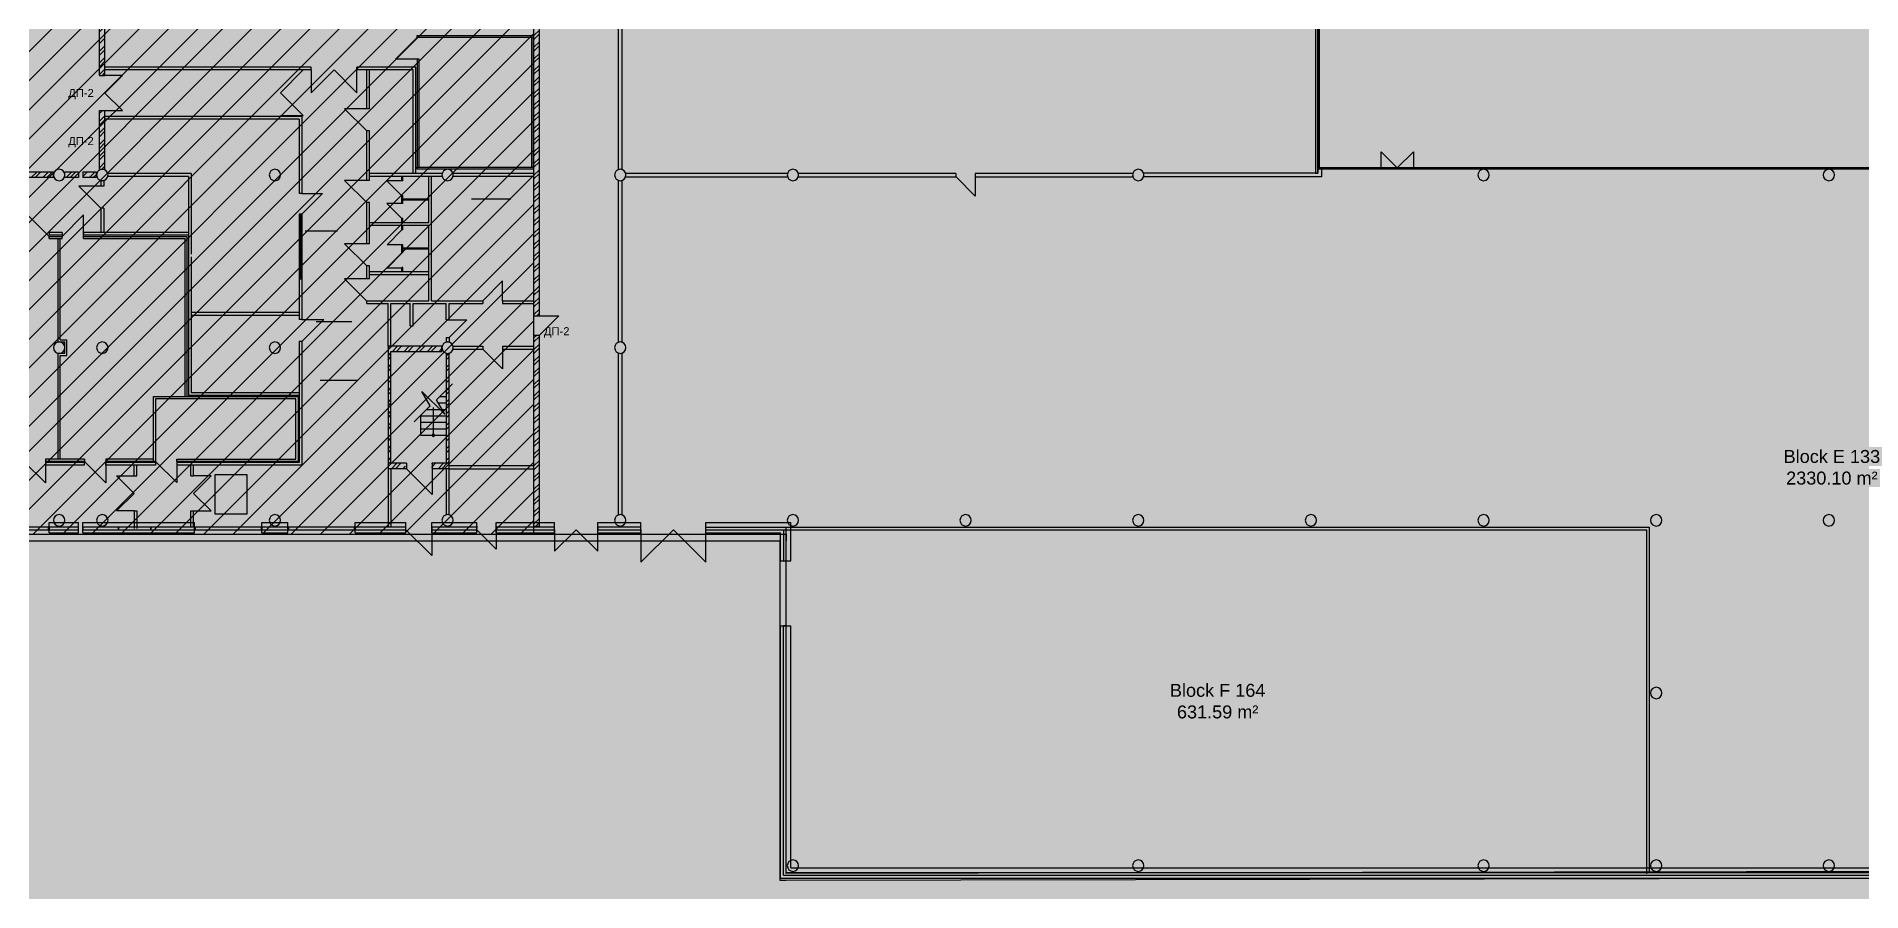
# Model space of a CAD drawing. Header units: metres. Extents: x 183920 to 185578, y 20757 to 21440.
# Drawn here: x 184854.2 to 184938.8, y 20813 to 20852.6 of the extents above; entities that cross this region are included whole.
import ezdxf

# ---------------------------------------------------------------- set-up
doc = ezdxf.new("R2010")
doc.units = ezdxf.units.M
for name, pattern in [('Commercial', [0]), ('Style_10', [0]), ('Style_13', [0]), ('Style_7', [0]), ('Wall Style 01', [0])]:
    doc.linetypes.add(name, pattern=pattern)
for name, color, linetype, true_color in [('0_1', 7, 'Continuous', 0x000000), ('brick', 12, 'Continuous', 0xbd0000), ('COLON', 5, 'Continuous', 0x0000ff), ('COOL', 4, 'Continuous', 0x00ffff), ('DIM', 4, 'Continuous', 0x00ffff), ('DOORS', 8, 'Continuous', 0x414141), ('DRAW', 7, 'Continuous', 0xffffff), ('GKL', 5, 'Continuous', 0x0000ff), ('Glass', 4, 'Continuous', 0x00ffff), ('Import', 7, 'Continuous', 0xff1493), ('Imported Drawing', 7, 'Continuous', 0x957bfc), ('MONOLIT', 7, 'Continuous', 0x691639), ('S', 2, 'Continuous', 0xffff00), ('SENDVICH', 2, 'Continuous', 0xffff00), ('TEXT', 2, 'Continuous', 0xffff00), ('WALL', 7, 'Continuous', 0x000000), ('Walls', 7, 'Continuous', 0x68db4c), ('Zoning', 7, 'Continuous', 0x47d2e2)]:
    doc.layers.add(name, color=color, linetype=linetype, true_color=true_color)
doc.styles.add('Style', font='', dxfattribs={"height": 0.370853})
doc.styles.add('Zone text style', font='', dxfattribs={"height": 0.6})
doc.styles.get('Style').set_extended_font_data('arial')
doc.styles.get('Zone text style').set_extended_font_data('arial')
pattern_1 = [(45, (-3.6, 82), (-0.2694076836, 0.2694076836), []), (45, (-3.4204, 82), (-0.2694076836, 0.2694076836), [])]

# ---------------------------------------------------------------- blocks, each defined once
blk = doc.blocks.new('AC4F6B250D')
at = {"layer": 'DRAW'}
h = blk.add_hatch(dxfattribs=at)
h.set_pattern_fill('PATTERN_5', color=256, scale=0.04, style=0, pattern_type=2)
h.set_pattern_definition([(45, (-3.6, 82), (-0.2694077, 0.2694077), []), (45, (-3.4204, 82), (-0.2694077, 0.2694077), [])])
h.paths.add_polyline_path([(0.125, 2.985), (0, 2.985), (0, 0.265), (0.125, 0.265), (0.125, 2.985)], flags=0)
h.paths.add_polyline_path([(0, 2.985), (-0.125, 2.985), (-0.125, 0.265), (0, 0.265), (0, 2.985)], flags=0)
at = {"layer": 'brick', "linetype": 'Style_13'}
for points in [[(-0.125, 4.605), (0.125, 4.605)], [(-0.125, 2.985), (0.125, 2.985)]]:
    blk.add_lwpolyline(points, dxfattribs=at)
at = {"layer": 'DOORS', "linetype": 'Style_10'}
blk.add_lwpolyline([(0.125, 2.985), (0.935, 2.985), (0.125, 3.795), (0.935, 4.605), (0.125, 4.605)], dxfattribs=at)
blk = doc.blocks.new('AC584E3954')
at = {"layer": 'Glass', "linetype": 'Style_13'}
for points in [[(-0.885, -1.234), (-0.885, -1.174)], [(0.615, -1.234), (0.615, -1.984), (-0.135, -1.234), (-0.885, -1.984), (-0.885, -1.234)], [(0.615, -1.234), (0.615, -1.174)]]:
    blk.add_lwpolyline(points, dxfattribs=at)

msp = doc.modelspace()

# ---------------------------------------------------------------- hatches: boundary and pattern name
at = {"layer": 'DRAW'}
h = msp.add_hatch(dxfattribs=at)
h.set_pattern_fill('PATTERN_0', color=256, scale=0.04, style=0, pattern_type=2)
h.set_pattern_definition(pattern_1)
h.paths.add_polyline_path([(184877.275, 20839.663), (184877.525, 20839.663), (184877.525, 20878.06), (184877.275, 20878.06), (184877.275, 20839.663), (184877.275, 20839.663)], flags=0)
h = msp.add_hatch(dxfattribs=at)
h.set_pattern_fill('PATTERN_0', color=256, scale=0.04, style=0, pattern_type=2)
h.set_pattern_definition(pattern_1)
edge = h.paths.add_edge_path(flags=0)
edge.add_line((184857.041, 20846.31), (184856.37, 20846.31))
edge.add_line((184856.37, 20846.31), (184856.37, 20846.06))
edge.add_line((184856.37, 20846.06), (184857.041, 20846.06))
edge.add_arc((184857.275, 20846.185), 0.265, 180, 208.14458, ccw=False)
edge.add_arc((184857.275, 20846.185), 0.265, 151.85542, 180, ccw=False)
edge.add_line((184857.041, 20846.31), (184857.041, 20846.31))
edge = h.paths.add_edge_path(flags=0)
edge.add_line((184857.15, 20850.8), (184857.4, 20850.8))
edge.add_line((184857.4, 20850.8), (184857.4, 20861.951))
edge.add_spline(control_points=[(184857.4, 20861.951), (184857.32, 20861.909), (184857.229, 20861.909), (184857.15, 20861.951)], knot_values=[0, 0, 0, 0, 1, 1, 1, 1], degree=3, periodic=0)
edge.add_line((184857.15, 20861.951), (184857.15, 20850.8))
h = msp.add_hatch(dxfattribs=at)
h.set_pattern_fill('PATTERN_0', color=256, scale=0.04, style=0, pattern_type=2)
h.set_pattern_definition(pattern_1)
edge = h.paths.add_edge_path(flags=0)
edge.add_arc((184855.275, 20846.185), 0.265, 151.85542, 180)
edge.add_arc((184855.275, 20846.185), 0.265, 180, 208.14458)
edge.add_line((184855.041, 20846.06), (184848.81, 20846.06))
edge.add_line((184848.81, 20846.06), (184848.81, 20846.31))
edge.add_line((184848.81, 20846.31), (184855.041, 20846.31))
edge.add_line((184855.041, 20846.31), (184855.041, 20846.31))
edge = h.paths.add_edge_path(flags=0)
edge.add_arc((184847.275, 20846.185), 0.265, 151.85542, 180)
edge.add_arc((184847.275, 20846.185), 0.265, 180, 208.14458)
edge.add_line((184847.041, 20846.06), (184844.039, 20846.06))
edge.add_line((184844.039, 20846.06), (184846.04, 20846.06))
edge.add_line((184846.04, 20846.06), (184846.04, 20846.31))
edge.add_line((184846.04, 20846.31), (184847.041, 20846.31))
edge.add_line((184847.041, 20846.31), (184847.041, 20846.31))
edge = h.paths.add_edge_path(flags=0)
edge.add_line((184856.17, 20846.31), (184855.508, 20846.31))
edge.add_arc((184855.275, 20846.185), 0.265, 0, 28.14458, ccw=False)
edge.add_arc((184855.275, 20846.185), 0.265, -28.14458, 0, ccw=False)
edge.add_line((184855.508, 20846.06), (184856.17, 20846.06))
edge.add_line((184856.17, 20846.06), (184856.17, 20846.31))
edge.add_line((184856.17, 20846.31), (184856.17, 20846.31))
h.paths.add_polyline_path([(184843.04, 20846.06), (184842.759, 20846.06), (184842.759, 20846.31), (184843.04, 20846.31), (184843.04, 20846.06)], flags=0)
edge = h.paths.add_edge_path(flags=0)
edge.add_line((184847.79, 20846.06), (184847.508, 20846.06))
edge.add_arc((184847.275, 20846.185), 0.265, 331.85542, 360)
edge.add_arc((184847.275, 20846.185), 0.265, 360, 388.14458)
edge.add_line((184847.508, 20846.31), (184847.79, 20846.31))
edge.add_line((184847.79, 20846.31), (184847.79, 20846.06))
edge.add_line((184847.79, 20846.06), (184847.79, 20846.06))
edge.add_line((184847.79, 20846.06), (184847.79, 20846.06))
h = msp.add_hatch(dxfattribs=at)
h.set_pattern_fill('PATTERN_0', color=256, scale=0.04, style=0, pattern_type=2)
h.set_pattern_definition(pattern_1)
h.paths.add_polyline_path([(184870.515, 20838.245), (184873.01, 20838.245), (184873.01, 20838.185), (184873.01, 20837.995), (184870.635, 20837.995), (184870.635, 20834.025), (184870.515, 20834.025), (184870.515, 20838.245)], flags=0)
h.paths.add_polyline_path([(184873.335, 20832.575), (184872.525, 20832.575), (184872.525, 20832.825), (184873.215, 20832.825), (184873.335, 20832.825), (184873.335, 20832.575)], flags=0)
h.paths.add_polyline_path([(184871.325, 20832.575), (184870.515, 20832.575), (184870.515, 20832.825), (184871.325, 20832.825), (184871.325, 20832.575)], flags=0)
h = msp.add_hatch(dxfattribs=at)
h.set_pattern_fill('PATTERN_0', color=256, scale=0.04, style=0, pattern_type=2)
h.set_pattern_definition(pattern_1)
h.paths.add_polyline_path([(184877.275, 20838.763), (184877.275, 20834.025), (184877.275, 20829.92), (184877.525, 20829.92), (184877.525, 20834.025), (184877.525, 20838.763), (184877.275, 20838.763)], flags=0)
h = msp.add_hatch(dxfattribs=at)
h.set_pattern_fill('PATTERN_0', color=256, scale=0.04, style=0, pattern_type=2)
h.set_pattern_definition(pattern_1)
h.paths.add_polyline_path([(184873.275, 20832.825), (184873.275, 20836.285), (184873.215, 20836.225), (184873.215, 20832.825), (184873.275, 20832.825), (184873.275, 20832.825)], flags=0)
h.paths.add_polyline_path([(184873.335, 20832.825), (184873.335, 20836.345), (184873.275, 20836.285), (184873.275, 20832.825), (184873.335, 20832.825), (184873.335, 20832.825)], flags=0)
h.paths.add_polyline_path([(184873.275, 20836.285), (184873.275, 20837.92), (184873.215, 20837.92), (184873.215, 20836.225), (184873.275, 20836.285), (184873.275, 20836.285)], flags=0)
h.paths.add_polyline_path([(184873.335, 20836.345), (184873.335, 20837.92), (184873.275, 20837.92), (184873.275, 20836.285), (184873.335, 20836.345), (184873.335, 20836.345)], flags=0)
h = msp.add_hatch(dxfattribs=at)
h.set_pattern_fill('PATTERN_0', color=256, scale=0.04, style=0, pattern_type=2)
h.set_pattern_definition(pattern_1)
h.paths.add_polyline_path([(184870.515, 20832.825), (184870.635, 20832.825), (184870.635, 20834.025), (184870.515, 20834.025), (184870.515, 20832.825)], flags=0)
at = {"layer": 'Import'}
h = msp.add_hatch(dxfattribs=at)
h.set_pattern_fill('PATTERN_1', color=256, scale=15, style=0, pattern_type=2)
h.set_pattern_definition([(45, (0, 0), (-5.30330086, 5.30330086), []), (45, (1.35, 0), (-5.30330086, 5.30330086), []), (45, (2.7, 0), (-5.30330086, 5.30330086), []), (45, (4.05, 0), (-5.30330086, 5.30330086), []), (45, (5.4, 0), (-5.30330086, 5.30330086), []), (45, (6.75, 0), (-5.30330086, 5.30330086), []), (45, (8.1, 0), (-5.30330086, 5.30330086), []), (45, (9.45, 0), (-5.30330086, 5.30330086), [])])
h.paths.add_polyline_path([(184750.965, 20829.538), (184877.275, 20829.538), (184877.275, 20907.902), (184750.965, 20907.902), (184750.965, 20829.538)], flags=0)
at = {"layer": 'Walls', "transparency": 33554483}
for points in [[(184750.96, 20829.238), (184750.96, 20829.538), (184888.96, 20829.538), (184888.96, 20829.238), (184888.66, 20829.238), (184750.96, 20829.238)], [(184888.66, 20813.517), (184888.66, 20829.238), (184888.96, 20829.238), (184888.96, 20813.818), (184888.96, 20813.518), (184888.66, 20813.517)], [(184888.96, 20813.518), (184888.96, 20813.818), (184977.948, 20813.982), (184977.948, 20813.682), (184888.96, 20813.518)]]:
    msp.add_hatch(color=256, dxfattribs=at).paths.add_polyline_path(points, flags=0)
at = {"layer": 'Zoning', "transparency": 33554483}
for points in [[(184979.786, 20791.045), (184979.462, 21013.519), (184803.816, 21044.019), (184705.169, 21043.365), (184705.237, 20815.824), (184979.786, 20791.045)], [(184913.49, 20862.1), (184913.49, 20846.27), (184913.59, 20846.27), (184913.59, 20862.1), (184913.49, 20862.1)]]:
    msp.add_hatch(color=256, dxfattribs=at).paths.add_polyline_path(points, flags=0)

# ---------------------------------------------------------------- linework, layer by layer
at = {"layer": '0_1', "linetype": 'Style_13'}
for points in [[(184871.732, 20834.742), (184872.473, 20835.483), (184872.087, 20836.153), (184873.142, 20835.097), (184872.756, 20835.766), (184873.498, 20836.508)], [(184872.838, 20835.625), (184873.215, 20835.625)], [(184872.915, 20835.925), (184873.215, 20835.925)], [(184872.015, 20835.025), (184873.215, 20835.025)], [(184872.015, 20835.025), (184872.015, 20834.125)], [(184872.315, 20835.325), (184873.215, 20835.325)], [(184872.615, 20834.125), (184872.615, 20834.404), (184872.615, 20835.404)], [(184872.015, 20834.725), (184873.215, 20834.725)], [(184872.015, 20834.425), (184873.215, 20834.425)], [(184872.015, 20834.125), (184873.215, 20834.125)]]:
    msp.add_lwpolyline(points, dxfattribs=at)
msp.add_lwpolyline([(184872.555, 20834.125, 1), (184872.675, 20834.125, 1), (184872.555, 20834.125)], format="xyb", close=True, dxfattribs=at)
at = {"layer": 'brick', "linetype": 'Style_13'}
for points in [[(184877.275, 20839.665), (184877.275, 20912.06)], [(184877.525, 20839.665), (184877.525, 20878.06)], [(184857.15, 20850.79), (184857.15, 20861.951)], [(184857.4, 20850.79), (184857.4, 20861.951)], [(184857.15, 20846.45), (184857.15, 20849.17)], [(184857.4, 20846.45), (184857.4, 20849.17)], [(184855.01, 20846.31), (184848.81, 20846.31)], [(184855.01, 20846.06), (184848.81, 20846.06)], [(184855.01, 20846.06), (184855.01, 20846.31)], [(184856.17, 20846.31), (184855.54, 20846.31)], [(184855.54, 20846.06), (184855.54, 20846.31)], [(184856.17, 20846.06), (184855.54, 20846.06)], [(184856.17, 20846.31), (184856.17, 20846.06)], [(184856.37, 20846.31), (184856.37, 20846.06)], [(184857.01, 20846.31), (184856.37, 20846.31)], [(184857.01, 20846.06), (184856.37, 20846.06)], [(184857.01, 20846.06), (184857.01, 20846.31)], [(184857.15, 20846.45), (184857.4, 20846.45)], [(184877.275, 20839.665), (184877.525, 20839.665)], [(184873.01, 20838.245), (184870.515, 20838.245)], [(184870.515, 20838.245), (184870.515, 20832.825)], [(184873.01, 20837.995), (184873.01, 20838.245)], [(184877.275, 20834.025), (184877.275, 20838.765)], [(184877.275, 20838.765), (184877.525, 20838.765)], [(184877.525, 20834.025), (184877.525, 20838.765)], [(184870.635, 20837.995), (184870.635, 20832.825)], [(184873.01, 20837.995), (184870.635, 20837.995)], [(184873.215, 20837.92), (184873.335, 20837.92)], [(184873.215, 20837.92), (184873.215, 20832.825)], [(184873.335, 20837.92), (184873.335, 20832.825)], [(184877.275, 20829.92), (184877.275, 20834.025)], [(184877.525, 20829.92), (184877.525, 20834.025)], [(184871.365, 20832.825), (184870.515, 20832.825)], [(184870.515, 20832.825), (184870.515, 20832.575)], [(184871.365, 20832.575), (184870.515, 20832.575)], [(184871.365, 20832.825), (184871.365, 20832.575)], [(184872.565, 20832.825), (184872.565, 20832.575)], [(184873.335, 20832.825), (184872.565, 20832.825)], [(184873.335, 20832.575), (184872.565, 20832.575)], [(184873.335, 20832.825), (184873.335, 20832.575)], [(184877.275, 20829.92), (184877.525, 20829.92)]]:
    msp.add_lwpolyline(points, dxfattribs=at)
at = {"layer": 'COLON', "linetype": 'Style_13'}
for points in [[(184855.01, 20846.185, 1), (184855.54, 20846.185, 1), (184855.01, 20846.185)], [(184857.01, 20846.185, 1), (184857.54, 20846.185, 1), (184857.01, 20846.185)], [(184865.01, 20846.185, 1), (184865.54, 20846.185, 1), (184865.01, 20846.185)], [(184873.01, 20846.185, 1), (184873.54, 20846.185, 1), (184873.01, 20846.185)], [(184881.01, 20846.185, 1), (184881.54, 20846.185, 1), (184881.01, 20846.185)], [(184889.01, 20846.185, 1), (184889.54, 20846.185, 1), (184889.01, 20846.185)], [(184905.01, 20846.185, 1), (184905.54, 20846.185, 1), (184905.01, 20846.185)], [(184921.01, 20846.185, 1), (184921.54, 20846.185, 1), (184921.01, 20846.185)], [(184937.01, 20846.185, 1), (184937.54, 20846.185, 1), (184937.01, 20846.185)], [(184855.01, 20838.185, 1), (184855.54, 20838.185, 1), (184855.01, 20838.185)], [(184857.01, 20838.185, 1), (184857.54, 20838.185, 1), (184857.01, 20838.185)], [(184865.01, 20838.185, 1), (184865.54, 20838.185, 1), (184865.01, 20838.185)], [(184873.01, 20838.185, 1), (184873.54, 20838.185, 1), (184873.01, 20838.185)], [(184881.01, 20838.185, 1), (184881.54, 20838.185, 1), (184881.01, 20838.185)], [(184855.01, 20830.185, 1), (184855.54, 20830.185, 1), (184855.01, 20830.185)], [(184857.01, 20830.185, 1), (184857.54, 20830.185, 1), (184857.01, 20830.185)], [(184865.01, 20830.185, 1), (184865.54, 20830.185, 1), (184865.01, 20830.185)], [(184873.01, 20830.185, 1), (184873.54, 20830.185, 1), (184873.01, 20830.185)], [(184881.01, 20830.185, 1), (184881.54, 20830.185, 1), (184881.01, 20830.185)], [(184889.01, 20830.185, 1), (184889.54, 20830.185, 1), (184889.01, 20830.185)], [(184897.01, 20830.185, 1), (184897.54, 20830.185, 1), (184897.01, 20830.185)], [(184905.01, 20830.185, 1), (184905.54, 20830.185, 1), (184905.01, 20830.185)], [(184913.01, 20830.185, 1), (184913.54, 20830.185, 1), (184913.01, 20830.185)], [(184921.01, 20830.185, 1), (184921.54, 20830.185, 1), (184921.01, 20830.185)], [(184929.01, 20830.185, 1), (184929.54, 20830.185, 1), (184929.01, 20830.185)], [(184937.01, 20830.185, 1), (184937.54, 20830.185, 1), (184937.01, 20830.185)], [(184929.01, 20822.185, 1), (184929.54, 20822.185, 1), (184929.01, 20822.185)], [(184889.01, 20814.185, 1), (184889.54, 20814.185, 1), (184889.01, 20814.185)], [(184905.01, 20814.185, 1), (184905.54, 20814.185, 1), (184905.01, 20814.185)], [(184921.01, 20814.185, 1), (184921.54, 20814.185, 1), (184921.01, 20814.185)], [(184929.01, 20814.185, 1), (184929.54, 20814.185, 1), (184929.01, 20814.185)], [(184937.01, 20814.185, 1), (184937.54, 20814.185, 1), (184937.01, 20814.185)]]:
    msp.add_lwpolyline(points, format="xyb", close=True, dxfattribs=at)
at = {"layer": 'COOL', "linetype": 'Style_13'}
for points in [[(184871.86, 20851.55), (184870.86, 20851.55), (184871.86, 20852.55)], [(184853.81, 20843.34), (184853.81, 20844.34), (184854.81, 20843.34)], [(184856.41, 20843.34), (184856.41, 20844.34), (184855.41, 20843.34)], [(184854.81, 20843.24), (184854.81, 20843.34)], [(184854.81, 20843.34), (184855.41, 20843.34)], [(184854.81, 20843.24), (184855.41, 20843.24)], [(184855.225, 20838.45), (184855.225, 20843.24)], [(184855.325, 20838.55), (184855.325, 20843.24)], [(184855.41, 20843.24), (184855.41, 20843.34)], [(184856.41, 20843.34), (184861.215, 20843.34)], [(184856.41, 20843.24), (184856.41, 20843.34)], [(184856.41, 20843.24), (184861.115, 20843.24)], [(184861.115, 20835.915), (184861.115, 20843.24)], [(184861.215, 20835.915), (184861.215, 20843.34)], [(184855.225, 20838.45), (184855.54, 20838.45)], [(184855.325, 20838.55), (184855.64, 20838.55)], [(184855.54, 20837.925), (184855.54, 20838.45)], [(184855.64, 20837.825), (184855.64, 20838.55)], [(184855.225, 20833.015), (184855.225, 20837.925)], [(184855.225, 20837.925), (184855.54, 20837.925)], [(184855.325, 20837.825), (184855.64, 20837.825)], [(184855.325, 20833.015), (184855.325, 20837.825)], [(184860.725, 20832.915), (184860.725, 20833.015), (184866.245, 20833.015), (184866.245, 20835.815), (184859.745, 20835.815), (184859.745, 20832.915), (184859.645, 20832.915), (184859.645, 20835.915), (184866.345, 20835.915), (184866.345, 20832.915), (184860.725, 20832.915)], [(184854.645, 20832.915), (184854.645, 20831.915), (184853.645, 20832.915)], [(184856.445, 20833.015), (184854.645, 20833.015)], [(184854.645, 20833.015), (184854.645, 20832.915)], [(184856.445, 20832.915), (184854.645, 20832.915)], [(184856.445, 20833.015), (184856.445, 20832.915)], [(184857.445, 20832.915), (184857.445, 20831.915), (184856.445, 20832.915)], [(184857.445, 20833.015), (184857.445, 20832.915)], [(184859.645, 20833.015), (184857.445, 20833.015)], [(184859.645, 20832.915), (184857.445, 20832.915)], [(184860.725, 20832.915), (184860.725, 20831.935), (184859.745, 20832.915)]]:
    msp.add_lwpolyline(points, dxfattribs=at)
for points in [[(184877.26, 20852.55), (184871.86, 20852.55), (184871.86, 20852.65), (184877.26, 20852.65), (184877.26, 20852.55)], [(184877.16, 20846.55), (184877.26, 20846.55), (184877.26, 20852.55), (184877.16, 20852.55), (184877.16, 20846.55)], [(184871.86, 20846.55), (184871.96, 20846.55), (184871.96, 20851.55), (184871.86, 20851.55), (184871.86, 20846.55)], [(184877.26, 20846.45), (184871.86, 20846.45), (184871.86, 20846.55), (184877.26, 20846.55), (184877.26, 20846.45)]]:
    msp.add_lwpolyline(points, close=True, dxfattribs=at)
at = {"layer": 'DOORS', "linetype": 'Style_13'}
for points in [[(184865.525, 20848.934), (184866.585, 20848.934), (184865.525, 20849.994), (184866.585, 20851.054), (184865.525, 20851.054)], [(184866.955, 20851.05), (184866.955, 20849.99), (184868.015, 20851.05), (184869.075, 20849.99), (184869.075, 20851.05)], [(184869.525, 20849.25), (184868.505, 20849.25), (184869.525, 20848.23)], [(184869.525, 20845.925), (184868.505, 20845.925), (184869.525, 20844.905)], [(184871.155, 20845.92), (184870.455, 20845.92), (184871.155, 20845.22)], [(184897.725, 20846.11), (184897.725, 20845.21), (184896.825, 20846.11)], [(184857.21, 20845.67), (184856.19, 20845.67), (184857.21, 20844.65)], [(184866.525, 20845.326), (184867.485, 20845.326), (184866.525, 20844.366)], [(184871.155, 20844.87), (184870.455, 20844.87), (184871.155, 20844.17)], [(184871.175, 20842.947), (184870.475, 20842.947), (184871.175, 20843.652)], [(184869.525, 20842.999), (184868.505, 20842.999), (184869.525, 20841.979)], [(184871.175, 20841.872), (184870.475, 20841.872), (184871.175, 20842.572)], [(184869.522, 20841.377), (184868.502, 20841.377), (184869.522, 20840.357)], [(184875.825, 20840.36), (184875.825, 20841.28), (184874.905, 20840.36)], [(184866.525, 20839.495), (184867.545, 20839.495), (184866.525, 20838.475)], [(184873.34, 20839.47), (184874.16, 20839.47), (184873.34, 20838.65)], [(184875.825, 20838.12), (184875.825, 20837.2), (184874.905, 20838.12)], [(184858.745, 20830.62), (184857.935, 20830.62), (184858.745, 20831.43), (184857.935, 20832.24), (184858.745, 20832.24)], [(184861.505, 20830.62), (184862.315, 20830.62), (184861.505, 20831.43), (184862.315, 20832.24), (184861.505, 20832.24)], [(184872.565, 20832.575), (184872.565, 20831.375), (184871.365, 20832.575)], [(184872.545, 20829.75), (184872.545, 20828.55), (184871.345, 20829.75)], [(184875.525, 20829.75), (184875.525, 20828.85), (184874.625, 20829.75)], [(184878.235, 20829.75), (184878.235, 20828.75), (184879.235, 20829.75), (184880.235, 20828.75), (184880.235, 20829.75)], [(184882.235, 20829.75), (184882.235, 20828.25), (184883.735, 20829.75), (184885.235, 20828.25), (184885.235, 20829.75)]]:
    msp.add_lwpolyline(points, dxfattribs=at)
at = {"layer": 'DOORS', "linetype": 'Style_10'}
msp.add_lwpolyline([(184877.525, 20839.665), (184878.425, 20839.665), (184877.525, 20838.765)], dxfattribs=at)
at = {"layer": 'DOORS', "linetype": 'Style_13'}
for points in [[(184851.72, 20829.75), (184854.78, 20829.75), (184854.78, 20829.87), (184851.72, 20829.87), (184851.72, 20829.75)], [(184861.585, 20829.75), (184864.645, 20829.75), (184864.645, 20829.87), (184861.585, 20829.87), (184861.585, 20829.75)], [(184865.905, 20829.75), (184868.965, 20829.75), (184868.965, 20829.87), (184865.905, 20829.87), (184865.905, 20829.75)]]:
    msp.add_lwpolyline(points, close=True, dxfattribs=at)
at = {"layer": 'GKL', "linetype": 'Style_13'}
for points in [[(184881.19, 20846.418), (184881.19, 20877.881)], [(184881.36, 20846.418), (184881.36, 20862.1)], [(184866.955, 20851.18), (184857.4, 20851.18)], [(184866.955, 20851.05), (184857.4, 20851.05)], [(184866.955, 20851.05), (184866.955, 20851.18)], [(184871.81, 20851.18), (184869.075, 20851.18)], [(184869.075, 20851.05), (184869.075, 20851.18)], [(184871.68, 20851.05), (184869.075, 20851.05)], [(184869.525, 20849.25), (184869.525, 20851.05)], [(184869.655, 20849.25), (184869.655, 20851.05)], [(184871.68, 20846.25), (184871.68, 20851.05)], [(184871.81, 20846.25), (184871.81, 20851.18)], [(184869.655, 20849.25), (184869.525, 20849.25)], [(184866.525, 20848.9), (184857.4, 20848.9)], [(184866.395, 20848.77), (184857.4, 20848.77)], [(184866.395, 20848.77), (184866.395, 20845.326)], [(184866.525, 20848.9), (184866.525, 20845.326)], [(184869.655, 20848.23), (184869.525, 20848.23)], [(184869.525, 20845.925), (184869.525, 20848.23)], [(184869.655, 20845.925), (184869.655, 20848.23)], [(184857.21, 20845.92), (184857.21, 20845.67)], [(184857.34, 20845.92), (184857.21, 20845.92)], [(184857.34, 20845.92), (184857.34, 20845.67)], [(184861.395, 20846.25), (184857.532, 20846.25)], [(184861.265, 20846.12), (184857.532, 20846.12)], [(184861.265, 20846.12), (184861.265, 20835.965)], [(184861.395, 20846.25), (184861.395, 20842.52)], [(184869.655, 20845.925), (184869.525, 20845.925)], [(184873.018, 20846.25), (184869.655, 20846.25)], [(184873.018, 20846.12), (184869.655, 20846.12)], [(184871.155, 20845.92), (184871.155, 20846.12)], [(184871.205, 20845.92), (184871.155, 20845.92)], [(184871.205, 20845.92), (184871.205, 20846.12)], [(184872.405, 20843.97), (184872.405, 20846.12)], [(184872.535, 20840.36), (184872.535, 20846.12)], [(184877.275, 20846.25), (184873.532, 20846.25)], [(184877.275, 20846.12), (184873.532, 20846.12)], [(184881.19, 20838.418), (184881.19, 20845.951)], [(184881.36, 20838.418), (184881.36, 20845.951)], [(184881.529, 20846.27), (184889.021, 20846.27)], [(184881.529, 20846.1), (184889.021, 20846.1)], [(184889.529, 20846.27), (184896.825, 20846.27)], [(184889.529, 20846.1), (184896.825, 20846.1)], [(184896.825, 20846.26), (184896.825, 20846.11)], [(184897.725, 20846.27), (184905.021, 20846.27)], [(184897.725, 20846.26), (184897.725, 20846.11)], [(184897.725, 20846.1), (184905.021, 20846.1)], [(184913.59, 20846.27), (184905.529, 20846.27)], [(184913.76, 20846.1), (184905.529, 20846.1)], [(184913.76, 20846.45), (184913.59, 20846.45)], [(184913.59, 20846.45), (184913.59, 20846.27)], [(184913.76, 20846.45), (184913.76, 20846.1)], [(184857.34, 20845.67), (184857.21, 20845.67)], [(184866.525, 20845.326), (184866.395, 20845.326)], [(184869.655, 20844.905), (184869.525, 20844.905)], [(184869.525, 20843), (184869.525, 20844.905)], [(184869.655, 20843), (184869.655, 20844.905)], [(184871.155, 20844.87), (184871.155, 20845.22)], [(184871.205, 20845.22), (184871.155, 20845.22)], [(184871.205, 20844.87), (184871.205, 20845.22)], [(184872.405, 20845.07), (184871.205, 20845.07)], [(184872.405, 20845.02), (184871.205, 20845.02)], [(184857.21, 20844.65), (184857.21, 20843.52)], [(184857.34, 20844.65), (184857.21, 20844.65)], [(184857.34, 20844.65), (184857.34, 20843.52)], [(184866.395, 20844.366), (184866.395, 20839.495)], [(184866.525, 20844.366), (184866.395, 20844.366)], [(184866.525, 20844.366), (184866.525, 20839.495)], [(184871.205, 20844.87), (184871.155, 20844.87)], [(184871.155, 20843.97), (184871.155, 20844.17)], [(184871.205, 20844.17), (184871.155, 20844.17)], [(184871.205, 20843.97), (184871.205, 20844.17)], [(184854.81, 20843.52), (184854.81, 20843.39)], [(184855.41, 20843.52), (184854.81, 20843.52)], [(184855.41, 20843.39), (184854.81, 20843.39)], [(184855.41, 20843.52), (184855.41, 20843.39)], [(184856.41, 20843.52), (184856.41, 20843.39)], [(184861.265, 20843.52), (184856.41, 20843.52)], [(184861.265, 20843.39), (184856.41, 20843.39)], [(184872.405, 20843.97), (184869.655, 20843.97)], [(184872.405, 20843.84), (184869.655, 20843.84)], [(184871.155, 20843.64), (184871.155, 20843.84)], [(184871.205, 20843.64), (184871.155, 20843.64)], [(184871.205, 20843.64), (184871.205, 20843.84)], [(184872.405, 20840.36), (184872.405, 20843.84)], [(184861.395, 20842.39), (184861.395, 20836.095)], [(184869.655, 20843), (184869.525, 20843)], [(184871.205, 20842.94), (184871.155, 20842.94)], [(184871.155, 20842.59), (184871.155, 20842.94)], [(184871.205, 20842.59), (184871.155, 20842.59)], [(184871.205, 20842.59), (184871.205, 20842.94)], [(184872.405, 20842.79), (184871.205, 20842.79)], [(184872.405, 20842.74), (184871.205, 20842.74)], [(184869.655, 20841.98), (184869.525, 20841.98)], [(184869.525, 20841.38), (184869.525, 20841.98)], [(184869.655, 20841.38), (184869.655, 20841.98)], [(184872.405, 20841.69), (184869.655, 20841.69)], [(184872.405, 20841.56), (184869.655, 20841.56)], [(184871.205, 20841.89), (184871.155, 20841.89)], [(184871.155, 20841.69), (184871.155, 20841.89)], [(184871.205, 20841.69), (184871.205, 20841.89)], [(184869.525, 20841.38), (184869.655, 20841.38)], [(184869.525, 20840.23), (184869.525, 20840.36)], [(184869.525, 20840.36), (184872.405, 20840.36)], [(184869.525, 20840.23), (184870.515, 20840.23)], [(184870.515, 20838.245), (184870.515, 20840.23)], [(184870.645, 20838.245), (184870.645, 20840.23)], [(184870.645, 20840.23), (184871.545, 20840.23)], [(184871.545, 20839.2), (184871.545, 20840.23)], [(184871.675, 20840.23), (184873.21, 20840.23)], [(184871.675, 20839.2), (184871.675, 20840.23)], [(184872.535, 20840.36), (184874.905, 20840.36)], [(184873.21, 20839.47), (184873.21, 20840.23)], [(184873.34, 20840.23), (184874.905, 20840.23)], [(184873.34, 20839.47), (184873.34, 20840.23)], [(184874.905, 20840.36), (184874.905, 20840.23)], [(184875.825, 20840.36), (184877.275, 20840.36)], [(184875.825, 20840.36), (184875.825, 20840.23)], [(184875.825, 20840.23), (184877.275, 20840.23)], [(184861.395, 20839.825), (184866.395, 20839.825)], [(184861.395, 20839.695), (184866.395, 20839.695)], [(184866.525, 20839.495), (184866.395, 20839.495)], [(184871.545, 20839.2), (184871.675, 20839.2)], [(184873.21, 20839.47), (184873.34, 20839.47)], [(184866.395, 20838.475), (184866.395, 20832.865)], [(184866.525, 20838.475), (184866.395, 20838.475)], [(184866.525, 20838.475), (184866.525, 20832.735)], [(184873.21, 20838.65), (184873.34, 20838.65)], [(184873.21, 20838.65), (184873.21, 20838.45)], [(184873.21, 20838.45), (184873.34, 20838.45)], [(184873.34, 20838.65), (184873.34, 20838.45)], [(184873.532, 20838.25), (184874.905, 20838.25)], [(184874.905, 20838.25), (184874.905, 20838.12)], [(184875.825, 20838.25), (184877.275, 20838.25)], [(184875.825, 20838.25), (184875.825, 20838.12)], [(184873.532, 20838.12), (184874.905, 20838.12)], [(184875.825, 20838.12), (184877.275, 20838.12)], [(184881.19, 20830.418), (184881.19, 20837.951)], [(184881.36, 20830.418), (184881.36, 20837.951)], [(184866.395, 20835.965), (184861.265, 20835.965)], [(184866.395, 20836.095), (184861.395, 20836.095)], [(184856.445, 20832.865), (184854.645, 20832.865)], [(184854.645, 20832.865), (184854.645, 20832.735)], [(184856.445, 20832.735), (184854.645, 20832.735)], [(184856.445, 20832.735), (184856.445, 20832.865)], [(184857.445, 20832.735), (184857.445, 20832.865)], [(184859.745, 20832.865), (184857.445, 20832.865)], [(184859.745, 20832.735), (184857.445, 20832.735)], [(184858.745, 20832.24), (184858.745, 20832.735)], [(184858.745, 20832.24), (184858.875, 20832.24)], [(184858.875, 20832.24), (184858.875, 20832.735)], [(184859.745, 20832.865), (184859.745, 20832.735)], [(184866.395, 20832.865), (184860.725, 20832.865)], [(184860.725, 20832.865), (184860.725, 20832.735)], [(184866.525, 20832.735), (184860.725, 20832.735)], [(184861.375, 20832.24), (184861.375, 20832.735)], [(184861.375, 20832.24), (184861.505, 20832.24)], [(184861.505, 20832.24), (184861.505, 20832.735)], [(184870.515, 20832.575), (184870.515, 20829.92)], [(184870.645, 20832.575), (184870.645, 20829.92)], [(184873.205, 20832.575), (184873.205, 20830.44)], [(184873.335, 20832.725), (184877.275, 20832.725)], [(184873.335, 20832.575), (184877.275, 20832.575)], [(184873.335, 20832.575), (184873.335, 20830.443)], [(184858.745, 20830.62), (184858.875, 20830.62)], [(184858.745, 20830.62), (184858.745, 20829.8)], [(184858.875, 20830.62), (184858.875, 20829.8)], [(184861.375, 20830.62), (184861.505, 20830.62)], [(184861.375, 20829.92), (184861.375, 20830.62)], [(184861.505, 20829.92), (184861.505, 20830.62)], [(184873.205, 20829.929), (184873.205, 20829.92)], [(184873.335, 20829.927), (184873.335, 20829.92)]]:
    msp.add_lwpolyline(points, dxfattribs=at)
at = {"layer": 'Glass', "linetype": 'Style_13'}
for points in [[(184913.59, 20912.185), (184913.59, 20846.45)], [(184913.65, 20912.185), (184913.65, 20846.51)], [(184944.96, 20846.45), (184913.59, 20846.45)], [(184944.9, 20846.51), (184913.65, 20846.51)], [(184866.43, 20844.306), (184866.43, 20841.426)], [(184866.49, 20841.426), (184866.49, 20844.306)]]:
    msp.add_lwpolyline(points, dxfattribs=at)
for points in [[(184866.43, 20844.306), (184866.49, 20844.306), (184866.49, 20844.366), (184866.43, 20844.366), (184866.43, 20844.306)], [(184866.43, 20843.326), (184866.49, 20843.326), (184866.49, 20843.386), (184866.43, 20843.386), (184866.43, 20843.326)], [(184866.43, 20842.346), (184866.49, 20842.346), (184866.49, 20842.406), (184866.43, 20842.406), (184866.43, 20842.346)], [(184866.43, 20841.366), (184866.49, 20841.366), (184866.49, 20841.426), (184866.43, 20841.426), (184866.43, 20841.366)], [(184858.025, 20829.75), (184859.525, 20829.75), (184859.525, 20829.87), (184858.025, 20829.87), (184858.025, 20829.75)]]:
    msp.add_lwpolyline(points, close=True, dxfattribs=at)
at = {"layer": 'Import', "linetype": 'Commercial'}
msp.add_lwpolyline([(184750.965, 20829.538), (184877.275, 20829.538), (184877.275, 20907.902), (184750.965, 20907.902), (184750.965, 20829.538)], close=True, dxfattribs=at)
at = {"layer": 'MONOLIT', "linetype": 'Style_13'}
for points in [[(184854.81, 20829.605), (184854.81, 20830.085)], [(184854.81, 20830.085), (184856.174, 20830.085)], [(184856.174, 20829.605), (184856.174, 20830.085)], [(184856.374, 20830.085), (184861.555, 20830.085)], [(184856.374, 20829.605), (184856.374, 20830.085)], [(184861.555, 20829.605), (184861.555, 20830.085)], [(184864.675, 20830.085), (184865.875, 20830.085)], [(184864.675, 20829.605), (184864.675, 20830.085)], [(184865.875, 20829.605), (184865.875, 20830.085)], [(184868.995, 20829.605), (184868.995, 20830.085)], [(184868.995, 20830.085), (184871.345, 20830.085)], [(184871.345, 20829.605), (184871.345, 20830.085)], [(184872.545, 20829.605), (184872.545, 20830.085)], [(184872.545, 20830.085), (184874.625, 20830.085)], [(184874.625, 20829.605), (184874.625, 20830.085)], [(184875.525, 20830.085), (184878.235, 20830.085)], [(184875.525, 20829.605), (184875.525, 20830.085)], [(184878.235, 20829.605), (184878.235, 20830.085)], [(184880.235, 20829.605), (184880.235, 20830.085)], [(184880.235, 20830.085), (184882.235, 20830.085)], [(184882.235, 20829.605), (184882.235, 20830.085)], [(184885.235, 20830.085), (184889.175, 20830.085)], [(184885.235, 20829.605), (184885.235, 20830.085)], [(184889.175, 20828.3), (184889.175, 20830.085)], [(184854.81, 20829.605), (184856.174, 20829.605)], [(184856.374, 20829.605), (184861.555, 20829.605)], [(184864.675, 20829.605), (184865.875, 20829.605)], [(184868.995, 20829.605), (184871.345, 20829.605)], [(184872.545, 20829.605), (184874.625, 20829.605)], [(184875.525, 20829.605), (184878.235, 20829.605)], [(184880.235, 20829.605), (184882.235, 20829.605)], [(184885.235, 20829.605), (184888.695, 20829.605)], [(184888.695, 20828.3), (184888.695, 20829.605)], [(184888.695, 20828.3), (184889.175, 20828.3)], [(184888.695, 20825.3), (184889.175, 20825.3)], [(184888.695, 20813.605), (184888.695, 20825.3)], [(184889.175, 20814.085), (184889.175, 20825.3)], [(184889.175, 20814.085), (184977.375, 20814.085)], [(184888.695, 20813.605), (184977.855, 20813.605)]]:
    msp.add_lwpolyline(points, dxfattribs=at)
at = {"layer": 'S', "linetype": 'Style_13'}
for points in [[(184874.385, 20845.081), (184876.208, 20845.081)], [(184868.18, 20843.586), (184866.672, 20843.586)], [(184868.843, 20839.376), (184867.178, 20839.376)], [(184869.102, 20836.659), (184867.371, 20836.659)]]:
    msp.add_lwpolyline(points, dxfattribs=at)
at = {"layer": 'SENDVICH', "linetype": 'Style_13'}
for points in [[(184854.81, 20829.75), (184856.174, 20829.75), (184856.174, 20829.87), (184854.81, 20829.87), (184854.81, 20829.75)], [(184856.374, 20829.75), (184858.025, 20829.75), (184858.025, 20829.87), (184856.374, 20829.87), (184856.374, 20829.75)], [(184859.525, 20829.75), (184861.555, 20829.75), (184861.555, 20829.87), (184859.525, 20829.87), (184859.525, 20829.75)], [(184864.675, 20829.75), (184865.875, 20829.75), (184865.875, 20829.87), (184864.675, 20829.87), (184864.675, 20829.75)], [(184868.995, 20829.75), (184871.345, 20829.75), (184871.345, 20829.87), (184868.995, 20829.87), (184868.995, 20829.75)], [(184872.545, 20829.75), (184874.625, 20829.75), (184874.625, 20829.87), (184872.545, 20829.87), (184872.545, 20829.75)], [(184875.525, 20829.75), (184878.235, 20829.75), (184878.235, 20829.87), (184875.525, 20829.87), (184875.525, 20829.75)], [(184880.235, 20829.75), (184882.235, 20829.75), (184882.235, 20829.87), (184880.235, 20829.87), (184880.235, 20829.75)]]:
    msp.add_lwpolyline(points, close=True, dxfattribs=at)
for points in [[(184885.235, 20829.75), (184885.235, 20829.87)], [(184885.235, 20829.87), (184928.96, 20829.87)], [(184885.235, 20829.75), (184928.84, 20829.75)], [(184888.84, 20829.75), (184888.84, 20828.3)], [(184888.96, 20828.3), (184888.96, 20829.87)], [(184928.84, 20813.8), (184928.84, 20829.75)], [(184928.96, 20813.92), (184928.96, 20829.87)], [(184888.84, 20828.3), (184888.96, 20828.3)], [(184888.84, 20813.75), (184888.84, 20825.3)], [(184888.96, 20825.3), (184888.84, 20825.3)], [(184888.96, 20813.87), (184888.96, 20825.3)], [(184888.84, 20813.75), (184977.71, 20813.75)], [(184888.96, 20813.87), (184977.59, 20813.87)]]:
    msp.add_lwpolyline(points, dxfattribs=at)
at = {"layer": 'WALL', "linetype": 'Style_13'}
for points in [[(184862.485, 20830.485), (184863.985, 20830.485), (184863.985, 20832.285), (184862.485, 20832.285), (184862.485, 20830.485)], [(184873.2, 20829.635), (184873.2, 20829.635)]]:
    msp.add_lwpolyline(points, close=True, dxfattribs=at)
for points in [[(184874.625, 20829.92), (184874.625, 20829.8)], [(184875.525, 20829.92), (184875.525, 20829.8)]]:
    msp.add_lwpolyline(points, dxfattribs=at)
at = {"layer": 'Walls', "linetype": 'Wall Style 01'}
for points in [[(184750.96, 20829.538), (184888.96, 20829.538), (184888.96, 20829.238)], [(184750.96, 20829.238), (184888.66, 20829.238)], [(184888.66, 20829.238), (184888.66, 20813.517), (184888.96, 20813.518)], [(184888.96, 20813.818), (184888.96, 20829.238)], [(184888.96, 20813.518), (184977.948, 20813.682), (184977.948, 20813.982), (184888.96, 20813.818)]]:
    msp.add_lwpolyline(points, dxfattribs=at)
at = {"layer": 'Zoning', "linetype": 'Style_7'}
msp.add_lwpolyline([(184913.49, 20862.1), (184913.49, 20846.27), (184913.59, 20846.27), (184913.59, 20862.1), (184913.49, 20862.1)], close=True, dxfattribs=at)

# ---------------------------------------------------------------- block references
at = {"layer": 'DIM'}
msp.add_blockref('AC4F6B250D', (184857.275, 20846.185), dxfattribs=at)
at = {"layer": 'Glass', "rotation": 180}
msp.add_blockref('AC584E3954', (184917.14, 20845.276), dxfattribs=at)

# ---------------------------------------------------------------- texts
at = {"layer": 'Imported Drawing', "char_height": 0.6, "width": 5.26346, "attachment_point": 5, "style": 'Zone text style'}
for s, insert in [('Block E 133\\P2330.10 m²', (184937.411, 20832.638)), ('Block F 164\\P631.59 m²', (184908.953, 20821.803))]:
    msp.add_mtext(s, dxfattribs=dict(at, insert=insert))
at = {"layer": 'TEXT', "char_height": 0.3709, "width": 1.99498, "attachment_point": 7, "style": 'Style'}
for insert in [(184855.695, 20849.688), (184855.695, 20847.463), (184877.738, 20838.653)]:
    msp.add_mtext('ДП-2', dxfattribs=dict(at, insert=insert))

doc.saveas('drawing.dxf')
